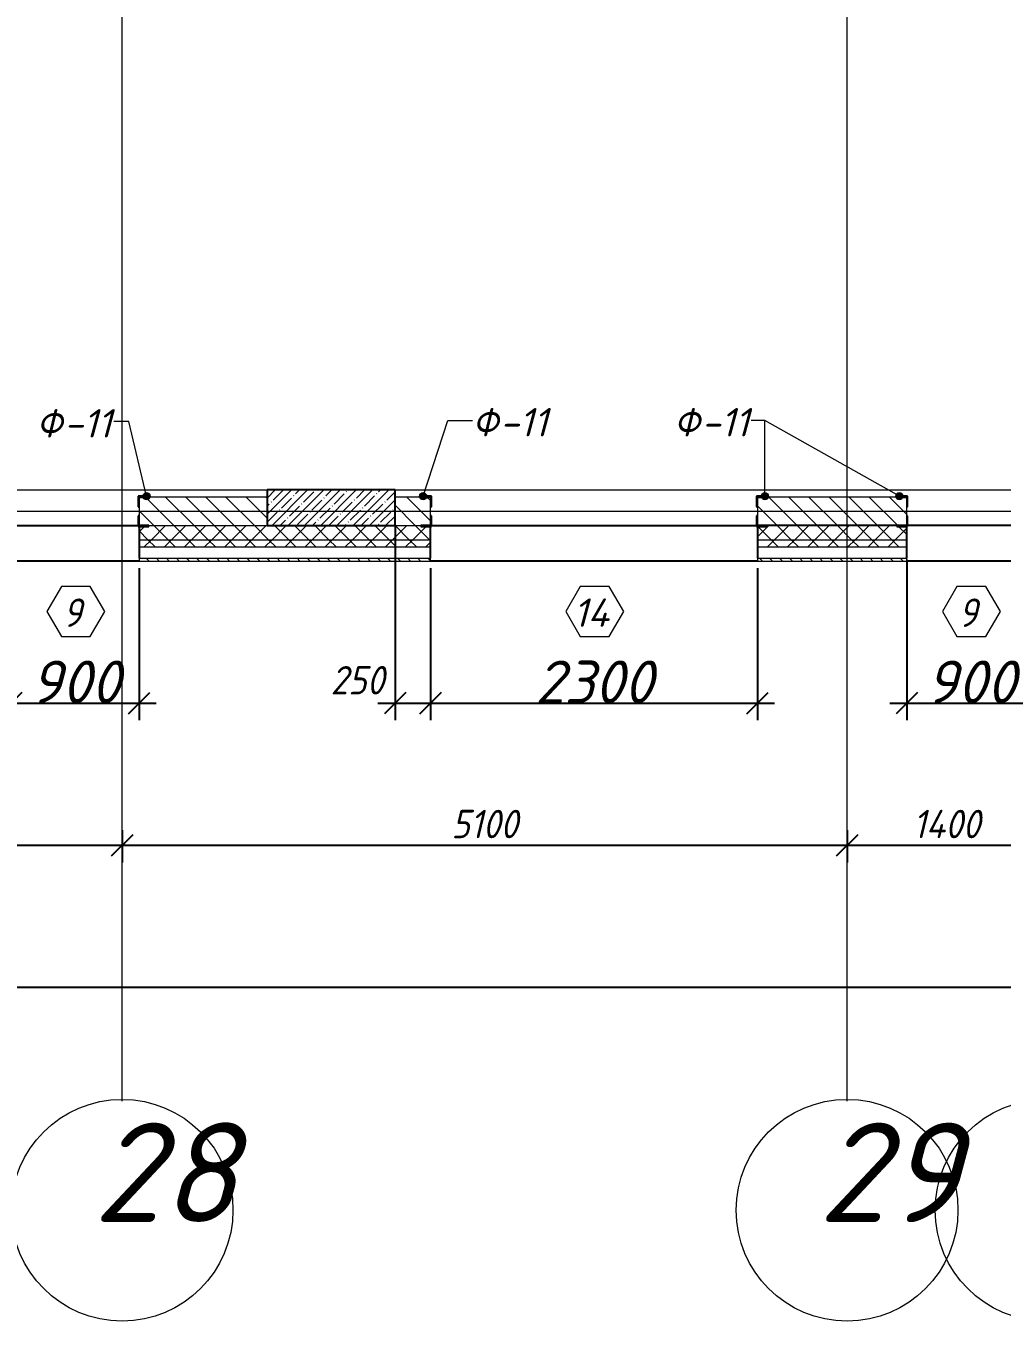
# Model space of a CAD drawing. Header units: millimetres. Extents: x 12986 to 523328, y -9759 to 30092.
# Drawn here: x 495464 to 502331, y -9567 to -455 of the extents above; entities that cross this region are included whole.
import ezdxf

# ---------------------------------------------------------------- set-up
doc = ezdxf.new("R2010")
doc.units = ezdxf.units.MM
for name, color, linetype, lineweight in [('A-ANNO-DIMS', 7, 'Continuous', 9), ('A-DETL', 7, 'Continuous', 9), ('A-GENM-1', 7, 'Continuous', 25), ('A-GENM-IDEN', 7, 'Continuous', 9), ('A-GLAZ-IDEN', 7, 'Continuous', 9), ('A-WALL', 7, 'Continuous', 5), ('A-WALL-1', 7, 'Continuous', 25), ('A-WALL-FNSH-1', 7, 'Continuous', 9), ('A-WALL-PATT-1', 7, 'Continuous', 5), ('I-WALL', 7, 'Continuous', 5), ('S-COLS', 7, 'Continuous', 9), ('S-COLS-1', 7, 'Continuous', 5), ('S-COLS-2', 7, 'Continuous', 25), ('Оси', 7, 'Continuous', 9), ('Оси-1', 7, 'Continuous', 20)]:
    doc.layers.add(name, color=color, linetype=linetype, lineweight=lineweight)
doc.layers.add('A-WALL-2', color=7, linetype='Continuous', lineweight=13, true_color=0x000000)
doc.layers.add('A-WALL-PATT-2', color=7, linetype='Continuous', lineweight=5, true_color=0xce0000)
doc.styles.add('ISOCPEUR_I', font='isocpeui.ttf', dxfattribs={"height": 250})
doc.styles.add('ISOCPEUR_I_2', font='isocpeui.ttf', dxfattribs={"height": 300})
doc.styles.add('ISOCPEUR_I_3', font='isocpeui.ttf', dxfattribs={"width": 0.9, "height": 200})
doc.dimstyles.new('ISO-2_0_0_9К_СРЕДНИЙ_1', dxfattribs={"dimscale": 304.8, "dimtxt": 199.196235, "dimasz": 0.492126, "dimexe": 0.393701, "dimexo": 0, "dimgap": 0, "dimtad": 1, "dimdec": 0, "dimzin": 0, "dimdsep": 46, "dimtxsty": 'ISOCPEUR_I_3', "dimblk1": 'OBLIQUE', "dimblk2": 'OBLIQUE', "dimsah": 1, "dimcen": 0.09, "dimdle": 0.393701, "dimazin": 0, "dimtfac": 1, "dimtdec": 4, "dimtix": 1, "dimtmove": 2, "dimatfit": 3, "dimfxl": 1, "dimtvp": 1, "dimtolj": 1, "dimtzin": 0, "dimarcsym": 2})
doc.dimstyles.new('ISO-2_0_0_9К_СРЕДНИЙ_2', dxfattribs={"dimscale": 304.8, "dimtxt": 199.196235, "dimasz": 0.492126, "dimexe": 0.393701, "dimexo": 0, "dimgap": 0, "dimtad": 1, "dimdec": 0, "dimzin": 0, "dimdsep": 46, "dimtxsty": 'ISOCPEUR_I_2', "dimblk1": 'OBLIQUE', "dimblk2": 'OBLIQUE', "dimsah": 1, "dimcen": 0.09, "dimdle": 0.393701, "dimazin": 0, "dimtfac": 1, "dimtdec": 4, "dimtix": 1, "dimtmove": 0, "dimatfit": 3, "dimfxl": 1, "dimtvp": 1, "dimtolj": 1, "dimtzin": 0, "dimarcsym": 2})
doc.dimstyles.new('ISO-2_0_0_9К_СРЕДНИЙ_ФОН', dxfattribs={"dimscale": 304.8, "dimtxt": 199.196235, "dimasz": 0.492126, "dimexe": 0.393701, "dimexo": 0, "dimgap": 0.164042, "dimtad": 1, "dimdec": 0, "dimdsep": 46, "dimtxsty": 'ISOCPEUR_I_3', "dimblk1": 'OBLIQUE', "dimblk2": 'OBLIQUE', "dimsah": 1, "dimcen": 0.09, "dimdle": 0.393701, "dimazin": 0, "dimtfac": 1, "dimtdec": 4, "dimtix": 1, "dimtmove": 1, "dimatfit": 3, "dimfxl": 1, "dimtvp": 1, "dimtfill": 1, "dimtolj": 1, "dimtzin": 0, "dimarcsym": 2})
doc.dimstyles.new('ISO-2_0_0_9К_СРЕДНИЙ_ФОН_2', dxfattribs={"dimscale": 304.8, "dimtxt": 199.196235, "dimasz": 0.492126, "dimexe": 0.393701, "dimexo": 0, "dimgap": 0.164042, "dimtad": 1, "dimdec": 0, "dimdsep": 46, "dimtxsty": 'ISOCPEUR_I_3', "dimblk1": 'OBLIQUE', "dimblk2": 'OBLIQUE', "dimsah": 1, "dimcen": 0.09, "dimdle": 0.393701, "dimazin": 0, "dimtfac": 1, "dimtdec": 4, "dimtix": 1, "dimtmove": 2, "dimatfit": 3, "dimfxl": 1, "dimtvp": 1, "dimtfill": 1, "dimtolj": 1, "dimtzin": 0, "dimarcsym": 2})
pattern_1 = [(45, (395430.81, -3869.25), (-70.71068, 70.71068), []), (135, (395430.81, -3869.25), (-70.71068, -70.71068), [])]
pattern_2 = [(135, (395430.81, -3869.25), (-70.71068, -70.71068), [])]

# ---------------------------------------------------------------- blocks, each defined once
blk = doc.blocks.new('Колонна_Несущая_Прямоугольное сечение - 250х900-V2-АР1_1_Кладочный план 3 этажа')
at = {"layer": 'S-COLS-1'}
h = blk.add_hatch(dxfattribs=at)
h.set_pattern_fill('FP_12', color=256, style=0, pattern_type=2)
h.set_pattern_definition([(45, (-102180, -25), (-57.024626, 57.024626), []), (45, (-102122.975, -25), (-57.024626, 57.024626), [100.806, -20.161, 3.353, -16.808])])
h.paths.add_polyline_path([(-348.7, -125), (450, -125), (450, 125), (-450, 125), (-450, -125)], flags=0)
at = {"layer": 'S-COLS-2'}
for p, q in [((450, 125), (-450, 125)), ((-450, 125), (-450, -125)), ((450, -125), (450, 125)), ((-450, -125), (450, -125))]:
    blk.add_line(p, q, dxfattribs=at)
blk = doc.blocks.new('Фахверк_СКБ_Уголок - Ф-11_200х2500 h-28441216-АР1_1_Кладочный план 3 этажа')
at = {"layer": 'A-GENM-1'}
for p, q in [((200, 156), (125, 156)), ((125, 156), (125, 81)), ((131, 81), (131, 150)), ((131, 150), (200, 150)), ((200, 150), (200, 156)), ((125, 81), (131, 81)), ((131, 19), (125, 19)), ((125, 19), (125, -56)), ((131, -50), (131, 19)), ((125, -56), (200, -56)), ((200, -50), (131, -50)), ((200, -56), (200, -50))]:
    blk.add_line(p, q, dxfattribs=at)
blk = doc.blocks.new('Ось сетки - Круг_Ø6_00__ISO-2_5_0_9K_ кружки поменьше-23056867-АР1_1_Кладочный план 3 этажа')
at = {"layer": 'Оси'}
blk.add_circle((0, 0), 2.6, dxfattribs=at)
blk = doc.blocks.new('_Oblique')
at = {"color": 0, "linetype": 'ByBlock', "lineweight": -2}
blk.add_line((-0.5, -0.5), (0.5, 0.5), dxfattribs=at)
blk = doc.blocks.new('*D3422')
at = {"layer": 'A-ANNO-DIMS', "color": 0, "lineweight": -2, "transparency": 16777216}
for p, q in [((494040.8, -6113.4), (494040.8, -6339.4)), ((496140.8, -6113.4), (496140.8, -6339.4)), ((493920.8, -6219.4), (496260.8, -6219.4))]:
    blk.add_line(p, q, dxfattribs=at)
at = {"layer": 'Defpoints', "color": 0, "transparency": 16777216}
for p in [(494040.8, -6113.4), (496140.8, -6113.4), (496140.8, -6219.4)]:
    blk.add_point(p, dxfattribs=at)
at = {"layer": 'A-ANNO-DIMS', "color": 0, "lineweight": -2, "transparency": 16777216, "xscale": 150, "yscale": 150, "zscale": 150, "rotation": 180}
blk.add_blockref('_Oblique', (494040.8, -6219.4), dxfattribs=at)
at = {"layer": 'A-ANNO-DIMS', "color": 0, "lineweight": -2, "transparency": 16777216, "xscale": 150, "yscale": 150, "zscale": 150}
blk.add_blockref('_Oblique', (496140.8, -6219.4), dxfattribs=at)
at = {"layer": 'A-ANNO-DIMS', "color": 0, "transparency": 16777216, "insert": (495090.8, -6069.4), "char_height": 200, "width": 560.814, "attachment_point": 5, "style": 'ISOCPEUR_I_3', "bg_fill": 3, "box_fill_scale": 1.1, "bg_fill_color": 256, "bg_fill_true_color": 13158600, "bg_fill_transparency": 0}
blk.add_mtext('\\A1;2100', dxfattribs=at)
blk = doc.blocks.new('*D3423')
at = {"layer": 'A-ANNO-DIMS', "color": 0, "lineweight": -2, "transparency": 16777216}
for p, q in [((496140.8, -6113.4), (496140.8, -6339.4)), ((501240.8, -6113.4), (501240.8, -6339.4)), ((496020.8, -6219.4), (501360.8, -6219.4))]:
    blk.add_line(p, q, dxfattribs=at)
at = {"layer": 'Defpoints', "color": 0, "transparency": 16777216}
for p in [(496140.8, -6113.4), (501240.8, -6113.4), (501240.8, -6219.4)]:
    blk.add_point(p, dxfattribs=at)
at = {"layer": 'A-ANNO-DIMS', "color": 0, "lineweight": -2, "transparency": 16777216, "xscale": 150, "yscale": 150, "zscale": 150, "rotation": 180}
blk.add_blockref('_Oblique', (496140.8, -6219.4), dxfattribs=at)
at = {"layer": 'A-ANNO-DIMS', "color": 0, "lineweight": -2, "transparency": 16777216, "xscale": 150, "yscale": 150, "zscale": 150}
blk.add_blockref('_Oblique', (501240.8, -6219.4), dxfattribs=at)
at = {"layer": 'A-ANNO-DIMS', "color": 0, "transparency": 16777216, "insert": (498690.8, -6069.4), "char_height": 200, "width": 560.814, "attachment_point": 5, "style": 'ISOCPEUR_I_3', "bg_fill": 3, "box_fill_scale": 1.1, "bg_fill_color": 256, "bg_fill_true_color": 13158600, "bg_fill_transparency": 0}
blk.add_mtext('\\A1;5100', dxfattribs=at)
blk = doc.blocks.new('*D3424')
at = {"layer": 'A-ANNO-DIMS', "color": 0, "lineweight": -2, "transparency": 16777216}
for p, q in [((501240.8, -6113.4), (501240.8, -6339.4)), ((502640.8, -6113.4), (502640.8, -6339.4)), ((501120.8, -6219.4), (502760.8, -6219.4))]:
    blk.add_line(p, q, dxfattribs=at)
at = {"layer": 'Defpoints', "color": 0, "transparency": 16777216}
for p in [(501240.8, -6113.4), (502640.8, -6113.4), (502640.8, -6219.4)]:
    blk.add_point(p, dxfattribs=at)
at = {"layer": 'A-ANNO-DIMS', "color": 0, "lineweight": -2, "transparency": 16777216, "xscale": 150, "yscale": 150, "zscale": 150, "rotation": 180}
blk.add_blockref('_Oblique', (501240.8, -6219.4), dxfattribs=at)
at = {"layer": 'A-ANNO-DIMS', "color": 0, "lineweight": -2, "transparency": 16777216, "xscale": 150, "yscale": 150, "zscale": 150}
blk.add_blockref('_Oblique', (502640.8, -6219.4), dxfattribs=at)
at = {"layer": 'A-ANNO-DIMS', "color": 0, "transparency": 16777216, "insert": (501940.8, -6069.4), "char_height": 200, "width": 579.201, "attachment_point": 5, "style": 'ISOCPEUR_I_3', "bg_fill": 3, "box_fill_scale": 1.1, "bg_fill_color": 256, "bg_fill_true_color": 13158600, "bg_fill_transparency": 0}
blk.add_mtext('\\A1;1400', dxfattribs=at)
blk = doc.blocks.new('*D3429')
at = {"layer": 'A-ANNO-DIMS', "color": 0, "lineweight": -2, "transparency": 16777216}
for p, q in [((395540.8, -7113), (395540.8, -7339.1)), ((520440.8, -7113), (520440.8, -7339.1)), ((395420.8, -7219.1), (456288.4, -7219.1)), ((520560.8, -7219.1), (457110.2, -7219.1))]:
    blk.add_line(p, q, dxfattribs=at)
at = {"layer": 'Defpoints', "color": 0, "transparency": 16777216}
for p in [(395540.8, -7113), (520440.8, -7113), (520440.8, -7219.1)]:
    blk.add_point(p, dxfattribs=at)
at = {"layer": 'A-ANNO-DIMS', "color": 0, "lineweight": -2, "transparency": 16777216, "xscale": 150, "yscale": 150, "zscale": 150, "rotation": 180}
blk.add_blockref('_Oblique', (395540.8, -7219.1), dxfattribs=at)
at = {"layer": 'A-ANNO-DIMS', "color": 0, "lineweight": -2, "transparency": 16777216, "xscale": 150, "yscale": 150, "zscale": 150}
blk.add_blockref('_Oblique', (520440.8, -7219.1), dxfattribs=at)
at = {"layer": 'A-ANNO-DIMS', "color": 0, "transparency": 16777216, "insert": (456258, -6907.8), "char_height": 200, "width": 882.593, "attachment_point": 1, "line_spacing_factor": 1.149209, "style": 'ISOCPEUR_I_3', "bg_fill": 3, "box_fill_scale": 1.1, "bg_fill_color": 256, "bg_fill_true_color": 13158600, "bg_fill_transparency": 0}
blk.add_mtext('\\A1;124900', dxfattribs=at)
blk = doc.blocks.new('AAR_СКБ_Марка_Окна_Перемычка и проем - Марка проема-25443838-АР1_1_Кладочный план 3 этажа')
at = {"layer": 'A-GLAZ-IDEN'}
for p, q in [((-0.968, -0.984), (-1.986, -2.747)), ((1.067, -0.984), (-0.968, -0.984)), ((2.085, -2.747), (1.067, -0.984)), ((-1.986, -2.747), (-0.968, -4.509)), ((1.067, -4.509), (2.085, -2.747)), ((-0.968, -4.509), (1.067, -4.509))]:
    blk.add_line(p, q, dxfattribs=at)
blk = doc.blocks.new('*D3650')
at = {"layer": 'A-ANNO-DIMS', "color": 0, "lineweight": -2, "transparency": 16777216}
for p, q in [((498060.8, -3969.3), (498060.8, -5339.3)), ((498310.8, -4269.3), (498310.8, -5339.3)), ((497940.8, -5219.3), (498430.8, -5219.3))]:
    blk.add_line(p, q, dxfattribs=at)
at = {"layer": 'Defpoints', "color": 0, "transparency": 16777216}
for p in [(498060.8, -3969.3), (498310.8, -4269.3), (498310.8, -5219.3)]:
    blk.add_point(p, dxfattribs=at)
at = {"layer": 'A-ANNO-DIMS', "color": 0, "lineweight": -2, "transparency": 16777216, "xscale": 150, "yscale": 150, "zscale": 150, "rotation": 180}
blk.add_blockref('_Oblique', (498060.8, -5219.3), dxfattribs=at)
at = {"layer": 'A-ANNO-DIMS', "color": 0, "lineweight": -2, "transparency": 16777216, "xscale": 150, "yscale": 150, "zscale": 150}
blk.add_blockref('_Oblique', (498310.8, -5219.3), dxfattribs=at)
at = {"layer": 'A-ANNO-DIMS', "color": 0, "transparency": 16777216, "insert": (497607.4, -4958), "char_height": 200, "width": 455.087, "attachment_point": 1, "line_spacing_factor": 1.149209, "style": 'ISOCPEUR_I_3'}
blk.add_mtext('\\A1;250', dxfattribs=at)
blk = doc.blocks.new('*D3651')
at = {"layer": 'A-ANNO-DIMS', "color": 0, "lineweight": -2, "transparency": 16777216}
for p, q in [((498310.8, -4269.3), (498310.8, -5339.3)), ((500610.8, -4269.3), (500610.8, -5339.3)), ((498190.8, -5219.3), (500730.8, -5219.3))]:
    blk.add_line(p, q, dxfattribs=at)
at = {"layer": 'Defpoints', "color": 0, "transparency": 16777216}
for p in [(498310.8, -4269.3), (500610.8, -4269.3), (500610.8, -5219.3)]:
    blk.add_point(p, dxfattribs=at)
at = {"layer": 'A-ANNO-DIMS', "color": 0, "lineweight": -2, "transparency": 16777216, "xscale": 150, "yscale": 150, "zscale": 150, "rotation": 180}
blk.add_blockref('_Oblique', (498310.8, -5219.3), dxfattribs=at)
at = {"layer": 'A-ANNO-DIMS', "color": 0, "lineweight": -2, "transparency": 16777216, "xscale": 150, "yscale": 150, "zscale": 150}
blk.add_blockref('_Oblique', (500610.8, -5219.3), dxfattribs=at)
at = {"layer": 'A-ANNO-DIMS', "color": 0, "transparency": 16777216, "insert": (499460.8, -5069.3), "char_height": 300, "width": 606.782, "attachment_point": 5, "style": 'ISOCPEUR_I_2'}
blk.add_mtext('\\A1;2300', dxfattribs=at)
blk = doc.blocks.new('*D3678')
at = {"layer": 'A-ANNO-DIMS', "color": 0, "lineweight": -2, "transparency": 16777216}
for p, q in [((495360.8, -4269.3), (495360.8, -5339.3)), ((496260.8, -4269.3), (496260.8, -5339.3)), ((495240.8, -5219.3), (496380.8, -5219.3))]:
    blk.add_line(p, q, dxfattribs=at)
at = {"layer": 'Defpoints', "color": 0, "transparency": 16777216}
for p in [(495360.8, -4269.3), (496260.8, -4269.3), (496260.8, -5219.3)]:
    blk.add_point(p, dxfattribs=at)
at = {"layer": 'A-ANNO-DIMS', "color": 0, "lineweight": -2, "transparency": 16777216, "xscale": 150, "yscale": 150, "zscale": 150, "rotation": 180}
blk.add_blockref('_Oblique', (495360.8, -5219.3), dxfattribs=at)
at = {"layer": 'A-ANNO-DIMS', "color": 0, "lineweight": -2, "transparency": 16777216, "xscale": 150, "yscale": 150, "zscale": 150}
blk.add_blockref('_Oblique', (496260.8, -5219.3), dxfattribs=at)
at = {"layer": 'A-ANNO-DIMS', "color": 0, "transparency": 16777216, "insert": (495810.8, -5069.3), "char_height": 300, "width": 455.087, "attachment_point": 5, "style": 'ISOCPEUR_I_2'}
blk.add_mtext('\\A1;900', dxfattribs=at)
blk = doc.blocks.new('*D3680')
at = {"layer": 'A-ANNO-DIMS', "color": 0, "lineweight": -2, "transparency": 16777216}
for p, q in [((501660.8, -4211.9), (501660.8, -5339.3)), ((502560.8, -4211.9), (502560.8, -5339.3)), ((501540.8, -5219.3), (502680.8, -5219.3))]:
    blk.add_line(p, q, dxfattribs=at)
at = {"layer": 'Defpoints', "color": 0, "transparency": 16777216}
for p in [(501660.8, -4211.9), (502560.8, -4211.9), (502560.8, -5219.3)]:
    blk.add_point(p, dxfattribs=at)
at = {"layer": 'A-ANNO-DIMS', "color": 0, "lineweight": -2, "transparency": 16777216, "xscale": 150, "yscale": 150, "zscale": 150, "rotation": 180}
blk.add_blockref('_Oblique', (501660.8, -5219.3), dxfattribs=at)
at = {"layer": 'A-ANNO-DIMS', "color": 0, "lineweight": -2, "transparency": 16777216, "xscale": 150, "yscale": 150, "zscale": 150}
blk.add_blockref('_Oblique', (502560.8, -5219.3), dxfattribs=at)
at = {"layer": 'A-ANNO-DIMS', "color": 0, "transparency": 16777216, "insert": (502110.8, -5069.3), "char_height": 300, "width": 455.087, "attachment_point": 5, "style": 'ISOCPEUR_I_2'}
blk.add_mtext('\\A1;900', dxfattribs=at)

msp = doc.modelspace()

# ---------------------------------------------------------------- hatches: boundary and pattern name
at = {"layer": 'A-GENM-IDEN'}
h = msp.add_hatch(color=256, dxfattribs=at)
edge = h.paths.add_edge_path(flags=0)
edge.add_arc((496313.14192, -3763.25358), 25, 0, 360)
h = msp.add_hatch(color=256, dxfattribs=at)
edge = h.paths.add_edge_path(flags=0)
edge.add_arc((498258.47522, -3763.25358), 25, 0, 360)
h = msp.add_hatch(color=256, dxfattribs=at)
edge = h.paths.add_edge_path(flags=0)
edge.add_arc((500663.14185, -3763.25358), 25, 0, 360)
h = msp.add_hatch(color=256, dxfattribs=at)
edge = h.paths.add_edge_path(flags=0)
edge.add_arc((501608.47522, -3763.25358), 25, 0, 360)
at = {"layer": 'A-WALL-PATT-1'}
h = msp.add_hatch(dxfattribs=at)
h.set_pattern_fill('FP_1', color=256, style=0, pattern_type=2)
h.set_pattern_definition(pattern_2)
h.paths.add_polyline_path([(496329.80859, -3969.25358), (497160.8086, -3969.25358), (497160.8086, -3769.25358), (496260.80859, -3769.25358), (496260.80859, -3969.25358)], flags=0)
h = msp.add_hatch(dxfattribs=at)
h.set_pattern_fill('FP_1', color=256, style=0, pattern_type=2)
h.set_pattern_definition(pattern_2)
h.paths.add_polyline_path([(501660.80855, -3969.25358), (501660.80855, -3769.25358), (500610.80852, -3769.25358), (500610.80852, -3969.25358), (501591.80855, -3969.25358)], flags=0)
h.paths.add_polyline_path([(498310.80852, -3969.25358), (498310.80852, -3769.25358), (498060.80857, -3769.25358), (498060.8086, -3969.25358), (498241.80855, -3969.25358)], flags=0)
at = {"layer": 'A-WALL-PATT-2'}
h = msp.add_hatch(dxfattribs=at)
h.set_pattern_fill('FP_2', color=256, style=0, pattern_type=2)
h.set_pattern_definition(pattern_1)
h.paths.add_polyline_path([(507960.80853, -4069.25358), (509110.80855, -4069.25358), (509110.28684, -3975.25358), (509041.80858, -3975.25358), (509041.80858, -3969.25358), (507960.80853, -3969.25358)], flags=0)
h.paths.add_polyline_path([(520510.80855, -4069.25358), (520510.80855, -3969.25358), (519160.80855, -3969.25358), (519160.80855, -4069.25358)], flags=0)
h.paths.add_polyline_path([(513360.80855, -4069.25358), (514760.80855, -4069.25358), (514760.28684, -3975.25358), (514691.80858, -3974.18215), (514691.80858, -3969.25358), (513360.80855, -3969.25358)], flags=0)
h.paths.add_polyline_path([(507060.80853, -4069.25358), (507060.28679, -3975.25358), (506991.80853, -3975.25358), (506991.80853, -3969.25358), (506229.80849, -3969.25358), (506229.80849, -3975.25358), (506160.80849, -3975.25358), (506160.80849, -4069.25358), (507052.11288, -4069.25358)], flags=0)
h.paths.add_polyline_path([(503460.80855, -4069.25358), (503460.80855, -3969.25358), (502560.80855, -3969.25358), (502560.80855, -4069.25358), (502677.5407, -4069.25358)], flags=0)
h.paths.add_polyline_path([(492579.80855, -4069.25358), (493560.80855, -4069.25358), (493560.28684, -3975.25358), (493491.80858, -3975.25358), (493491.80858, -3969.25358), (492579.80855, -3969.25358), (492579.80855, -3975.25358), (492510.80855, -3975.25358), (492510.80855, -4069.25358)], flags=0)
h.paths.add_polyline_path([(500610.80852, -4069.25358), (501660.80855, -4069.25358), (501660.28681, -3975.25358), (501591.80855, -3975.25358), (501591.80855, -3969.25358), (500679.80852, -3969.25358), (500679.80852, -3975.25358), (500610.80852, -3975.25358)], flags=0)
h.paths.add_polyline_path([(497262.14007, -4069.25358), (498310.80852, -4069.25358), (498310.28681, -3975.25358), (498241.80855, -3975.25358), (498241.80855, -3969.25358), (496329.80859, -3969.25358), (496329.80859, -3975.25358), (496260.80859, -3975.25358), (496260.80859, -4069.25358), (497160.8086, -4069.25358)], flags=0)
h.paths.add_polyline_path([(486431.3388, -4069.25358), (486460.80857, -4069.25358), (486460.80857, -3969.25358), (484690.80855, -3969.25358), (484690.80855, -4069.25358)], flags=0)
h = msp.add_hatch(dxfattribs=at)
h.set_pattern_fill('FP_2', color=256, style=0, pattern_type=2)
h.set_pattern_definition(pattern_1)
h.paths.add_polyline_path([(513360.80855, -4119.25358), (514760.80855, -4119.25358), (514760.80855, -4069.25358), (513360.80855, -4069.25358)], flags=0)
h.paths.add_polyline_path([(520610.80855, -4119.25358), (520610.80855, -4069.25358), (519160.80855, -4069.25358), (519160.80855, -4119.25358), (520510.80855, -4119.25358)], flags=0)
h.paths.add_polyline_path([(507060.80853, -4119.25358), (507060.80853, -4069.25358), (506160.80849, -4069.25358), (506160.80849, -4119.25358), (506739.09118, -4119.25358)], flags=0)
h.paths.add_polyline_path([(502560.80855, -4119.25358), (503460.80855, -4119.25358), (503460.80855, -4069.25358), (502560.80855, -4069.25358)], flags=0)
h.paths.add_polyline_path([(507960.80853, -4119.25358), (509110.80855, -4119.25358), (509110.80855, -4069.25358), (507960.80853, -4069.25358)], flags=0)
h.paths.add_polyline_path([(500610.80852, -4119.25358), (501660.80855, -4119.25358), (501660.80855, -4069.25358), (500610.80852, -4069.25358)], flags=0)
h.paths.add_polyline_path([(496260.80859, -4119.25358), (498310.80852, -4119.25358), (498310.80852, -4069.25358), (496260.80859, -4069.25358)], flags=0)
h.paths.add_polyline_path([(492510.80855, -4119.25358), (493560.80855, -4119.25358), (493560.80855, -4069.25358), (492510.80855, -4069.25358)], flags=0)
h.paths.add_polyline_path([(486431.3388, -4119.25358), (486460.80857, -4119.25358), (486460.80857, -4069.25358), (484640.80855, -4069.25358), (484640.80855, -4119.25358)], flags=0)
h = msp.add_hatch(dxfattribs=at)
h.set_pattern_fill('FP_3', color=256, style=0, pattern_type=2)
h.set_pattern_definition([(135, (395430.81, -3869.254), (-35.35534, -35.35534), [])])
h.paths.add_polyline_path([(520610.80855, -4219.25358), (520740.80855, -4219.25358), (520740.80855, -4199.25358), (519160.80855, -4199.25358), (519160.80855, -4219.25358), (520510.80855, -4219.25358)], flags=0)
h.paths.add_polyline_path([(507060.80853, -4219.25358), (507060.80853, -4199.25358), (506160.80849, -4199.25358), (506160.80849, -4219.25358), (506739.09118, -4219.25358)], flags=0)
h.paths.add_polyline_path([(509110.80855, -4219.25358), (509110.80855, -4199.25358), (507960.80853, -4199.25358), (507960.80853, -4219.25358), (508092.94134, -4219.25358)], flags=0)
h.paths.add_polyline_path([(513360.80855, -4219.25358), (514760.80855, -4219.25358), (514760.80855, -4199.25358), (513360.80855, -4199.25358)], flags=0)
h.paths.add_polyline_path([(498310.80852, -4219.25358), (498310.80852, -4199.25358), (496260.80859, -4199.25358), (496260.80859, -4219.25358), (497262.14007, -4219.25358)], flags=0)
h.paths.add_polyline_path([(493200.58959, -4219.25358), (493560.80855, -4219.25358), (493560.80855, -4199.25358), (492510.80855, -4199.25358), (492510.80855, -4219.25358)], flags=0)
h.paths.add_polyline_path([(486460.80857, -4219.25358), (486460.80857, -4199.25358), (484540.80855, -4199.25358), (484540.80855, -4219.25358), (486431.3388, -4219.25358)], flags=0)
h.paths.add_polyline_path([(501660.80855, -4219.25358), (501660.80855, -4199.25358), (500610.80852, -4199.25358), (500610.80852, -4219.25358)], flags=0)
h.paths.add_polyline_path([(502560.80855, -4219.25358), (503460.80855, -4219.25358), (503460.80855, -4199.25358), (502560.80855, -4199.25358)], flags=0)

# ---------------------------------------------------------------- linework, layer by layer
at = {"layer": 'A-DETL'}
for p, q in [((496260.80859, -4119.25358), (498310.80852, -4119.25358)), ((500610.80852, -4119.25358), (501660.80855, -4119.25358))]:
    msp.add_line(p, q, dxfattribs=at)
at = {"layer": 'A-GENM-IDEN'}
for p, q in [((496187.41301, -3238.18506), (496081.92583, -3238.18506)), ((496313.14192, -3763.25358), (496187.41301, -3238.18506)), ((498258.47522, -3763.25358), (498432.50454, -3230.50382)), ((498432.50454, -3230.50382), (498606.53387, -3230.50382)), ((500663.14185, -3230.50382), (500566.28934, -3230.50382)), ((500662.25429, -3230.50382), (500566.28934, -3230.50382)), ((501608.47522, -3763.25358), (500662.25429, -3230.50382)), ((500663.14185, -3763.25358), (500663.14185, -3230.50382))]:
    msp.add_line(p, q, dxfattribs=at)
for centre in [(496313.14192, -3763.25358), (498258.47522, -3763.25358), (500663.14185, -3763.25358), (501608.47522, -3763.25358)]:
    msp.add_circle(centre, 25, dxfattribs=at)
at = {"layer": 'A-WALL'}
for p, q in [((496260.80859, -4069.25358), (498310.80852, -4069.25358)), ((500610.80852, -4069.25358), (501660.80855, -4069.25358)), ((496260.80859, -4199.25358), (498310.80852, -4199.25358)), ((500610.80852, -4199.25358), (501660.80855, -4199.25358))]:
    msp.add_line(p, q, dxfattribs=at)
at = {"layer": 'A-WALL-1'}
for p, q in [((495360.80859, -3969.25358), (496254.80859, -3969.25358)), ((496260.80859, -3975.25358), (496260.80859, -4199.25358)), ((498310.80852, -4199.25358), (498310.80852, -3975.25358)), ((498316.80855, -3969.25358), (500604.80852, -3969.25358)), ((500610.80852, -3975.25358), (500610.80852, -4199.25358)), ((501591.80855, -3969.25358), (500679.80852, -3969.25358)), ((501660.80855, -4199.25358), (501660.80855, -3975.25358)), ((504354.80855, -3969.25358), (501666.80855, -3969.25358)), ((496260.80859, -4219.25358), (495360.80859, -4219.25358)), ((500610.80852, -4219.25358), (498310.80852, -4219.25358)), ((502560.80855, -4219.25358), (501660.80855, -4219.25358))]:
    msp.add_line(p, q, dxfattribs=at)
at = {"layer": 'A-WALL-2'}
for p, q in [((497160.8086, -3769.25358), (496329.80859, -3769.25358)), ((498241.80855, -3769.25358), (498060.8086, -3769.25358)), ((501591.80855, -3769.25358), (500679.80852, -3769.25358)), ((496260.80859, -3838.25358), (496260.80859, -3900.25358)), ((498310.80852, -3900.25358), (498310.80852, -3838.25358)), ((500610.80852, -3838.25358), (500610.80852, -3900.25358)), ((501660.80855, -3900.25358), (501660.80855, -3838.25358)), ((496329.80859, -3969.25358), (497160.8086, -3969.25358)), ((498060.8086, -3969.25358), (498241.80855, -3969.25358)), ((500679.80852, -3969.25358), (501591.80855, -3969.25358))]:
    msp.add_line(p, q, dxfattribs=at)
at = {"layer": 'A-WALL-FNSH-1'}
for p, q in [((496260.80859, -4199.25358), (496260.80859, -4219.25358)), ((496260.80859, -4219.25358), (498310.80852, -4219.25358)), ((498310.80852, -4219.25358), (498310.80852, -4199.25358)), ((500610.80852, -4199.25358), (500610.80852, -4219.25358)), ((500610.80852, -4219.25358), (501660.80855, -4219.25358)), ((501660.80855, -4219.25358), (501660.80855, -4199.25358))]:
    msp.add_line(p, q, dxfattribs=at)
at = {"layer": 'I-WALL'}
for p, q in [((495360.80855, -3719.25358), (497160.8086, -3719.25358)), ((498060.8086, -3719.25358), (502560.80855, -3719.25358))]:
    msp.add_line(p, q, dxfattribs=at)
at = {"layer": 'Оси-1'}
for p, q in [((496140.80852, -8019.25359), (496140.80852, 24767.68957)), ((501240.80852, -8019.25359), (501240.80852, 24767.68957)), ((389220.80855, -3869.25359), (521382.43658, -3869.25359))]:
    msp.add_line(p, q, dxfattribs=at)

# ---------------------------------------------------------------- block references
at = {"layer": 'A-GENM-1'}
for p in [(496129.80859, -3919.25358), (500479.80852, -3919.25358)]:
    msp.add_blockref('Фахверк_СКБ_Уголок - Ф-11_200х2500 h-28441216-АР1_1_Кладочный план 3 этажа', p, dxfattribs=at)
at = {"layer": 'A-GENM-1', "rotation": 180}
for p in [(498441.80855, -3819.25358), (501791.80855, -3819.25358)]:
    msp.add_blockref('Фахверк_СКБ_Уголок - Ф-11_200х2500 h-28441216-АР1_1_Кладочный план 3 этажа', p, dxfattribs=at)
at = {"layer": 'A-GLAZ-IDEN', "xscale": 99.99999999999993, "yscale": 99.99999999999993, "zscale": 99.99999999999993}
for p in [(495810.80859, -4299.97684), (499460.80852, -4299.97684), (502110.80855, -4299.97684)]:
    msp.add_blockref('AAR_СКБ_Марка_Окна_Перемычка и проем - Марка проема-25443838-АР1_1_Кладочный план 3 этажа', p, dxfattribs=at)
at = {"layer": 'S-COLS'}
msp.add_blockref('Колонна_Несущая_Прямоугольное сечение - 250х900-V2-АР1_1_Кладочный план 3 этажа', (497610.8086, -3844.25359), dxfattribs=at)
at = {"layer": 'Оси', "xscale": 300, "yscale": 300, "zscale": 99.99999999999993}
for p in [(496140.80852, -8786.50718), (501240.80852, -8786.50718), (502640.80852, -8786.50718)]:
    msp.add_blockref('Ось сетки - Круг_Ø6_00__ISO-2_5_0_9K_ кружки поменьше-23056867-АР1_1_Кладочный план 3 этажа', p, dxfattribs=at)

# ---------------------------------------------------------------- texts
at = {"layer": 'A-GENM-IDEN', "char_height": 200, "attachment_point": 1, "style": 'ISOCPEUR_I_2'}
for s, insert, width in [('\\fISOCPEUR|b0|i1|c204|p34|;\\W.9;Ф', (495539.69134, -3150.57047), 230.886), ('-11', (495730.19134, -3150.57047), 389.620125), ('\\fISOCPEUR|b0|i1|c204|p34|;\\W.9;Ф', (498606.53387, -3142.88924), 230.886), ('-11', (498797.03387, -3142.88924), 389.620125), ('\\fISOCPEUR|b0|i1|c204|p34|;\\W.9;Ф', (500024.05486, -3142.88924), 230.886), ('\\fISOCPEUR|b0|i1|c204|p34|;\\W.9;Ф', (500024.05486, -3142.88924), 230.886), ('-11', (500214.55486, -3142.88924), 389.620125), ('-11', (500214.55486, -3142.88924), 389.620125)]:
    msp.add_mtext(s, dxfattribs=dict(at, insert=insert, width=width))
at = {"layer": 'A-GLAZ-IDEN', "char_height": 200, "attachment_point": 1, "style": 'ISOCPEUR_I_2'}
for s, insert, width in [('\\fISOCPEUR|b0|i1|c204|p34|;\\W.9;9', (495724.61006, -4482.61821), 158.734125), ('14', (499314.75999, -4482.61821), 303.037875), ('\\fISOCPEUR|b0|i1|c204|p34|;\\W.9;9', (502024.61002, -4482.61821), 158.734125)]:
    msp.add_mtext(s, dxfattribs=dict(at, insert=insert, width=width))
at = {"layer": 'Оси', "char_height": 700, "width": 404.0505, "attachment_point": 1, "style": 'ISOCPEUR_I'}
for s, insert in [('28', (495935.8802, -8170.47894)), ('29', (501035.8802, -8170.47894))]:
    msp.add_mtext(s, dxfattribs=dict(at, insert=insert))

# ---------------------------------------------------------------- dimensions: what is measured, and where the dimension line sits
at = {"layer": 'A-ANNO-DIMS'}
dim = msp.add_linear_dim(base=(498310.80852, -5219.2579), p1=(498060.8086, -3969.25359), p2=(498310.80852, -4269.25358), dimstyle='ISO-2_0_0_9К_СРЕДНИЙ_1', override={"dimpost": '<>', "dimfxl": 390.51243}, dxfattribs=at)
dim.commit()
dim.dimension.update_dxf_attribs({"geometry": '*D3650', "text_midpoint": (497834.95818, -5091.30009), "dimtype": 160})
for base, p1, p2, override, picture, middle in [((496260.80859, -5219.2579), (495360.80859, -4269.25358), (496260.80859, -4269.25358), {"dimpost": '<>', "dimfxl": 900}, '*D3678', (495810.80859, -5069.2579)), ((500610.80852, -5219.2579), (498310.80852, -4269.25358), (500610.80852, -4269.25358), {"dimpost": '<>', "dimfxl": 2300}, '*D3651', (499460.80852, -5069.2579)), ((502560.80855, -5219.2579), (501660.80855, -4211.91493), (502560.80855, -4211.91493), {"dimpost": '<>', "dimfxl": 900}, '*D3680', (502110.80855, -5069.2579))]:
    dim = msp.add_linear_dim(base=base, p1=p1, p2=p2, dimstyle='ISO-2_0_0_9К_СРЕДНИЙ_2', override=override, dxfattribs=at)
    dim.commit()
    dim.dimension.update_dxf_attribs({"geometry": picture, "text_midpoint": middle})

# ---------------------------------------------------------------- next in the draw order: dimensions: what is measured, and where the dimension line sits
dim = msp.add_linear_dim(base=(496140.80852, -6219.43197), p1=(494040.80852, -6113.36595), p2=(496140.80852, -6113.36595), dimstyle='ISO-2_0_0_9К_СРЕДНИЙ_ФОН', override={"dimpost": '<>', "dimfxl": 2100}, dxfattribs=at)
dim.commit()
dim.dimension.update_dxf_attribs({"geometry": '*D3422', "text_midpoint": (495090.80852, -6069.43197)})
dim = msp.add_linear_dim(base=(520440.80852, -7219.07555), p1=(395540.80855, -7113.00953), p2=(520440.80852, -7113.00953), dimstyle='ISO-2_0_0_9К_СРЕДНИЙ_ФОН_2', override={"dimpost": '<>', "dimfxl": 124899.999966}, dxfattribs=at)
dim.commit()
dim.dimension.update_dxf_attribs({"geometry": '*D3429', "text_midpoint": (456699.32953, -7041.11773), "dimtype": 160})

# ---------------------------------------------------------------- next in the draw order: dimensions: what is measured, and where the dimension line sits
dim = msp.add_linear_dim(base=(501240.80852, -6219.43197), p1=(496140.80852, -6113.36595), p2=(501240.80852, -6113.36595), dimstyle='ISO-2_0_0_9К_СРЕДНИЙ_ФОН', override={"dimpost": '<>', "dimfxl": 5100}, dxfattribs=at)
dim.commit()
dim.dimension.update_dxf_attribs({"geometry": '*D3423', "text_midpoint": (498690.80852, -6069.43197)})

# ---------------------------------------------------------------- next in the draw order: dimensions: what is measured, and where the dimension line sits
dim = msp.add_linear_dim(base=(502640.80852, -6219.43197), p1=(501240.80852, -6113.36595), p2=(502640.80852, -6113.36595), dimstyle='ISO-2_0_0_9К_СРЕДНИЙ_ФОН', override={"dimpost": '<>', "dimfxl": 1400}, dxfattribs=at)
dim.commit()
dim.dimension.update_dxf_attribs({"geometry": '*D3424', "text_midpoint": (501940.80852, -6069.43197)})

doc.saveas('drawing.dxf')
